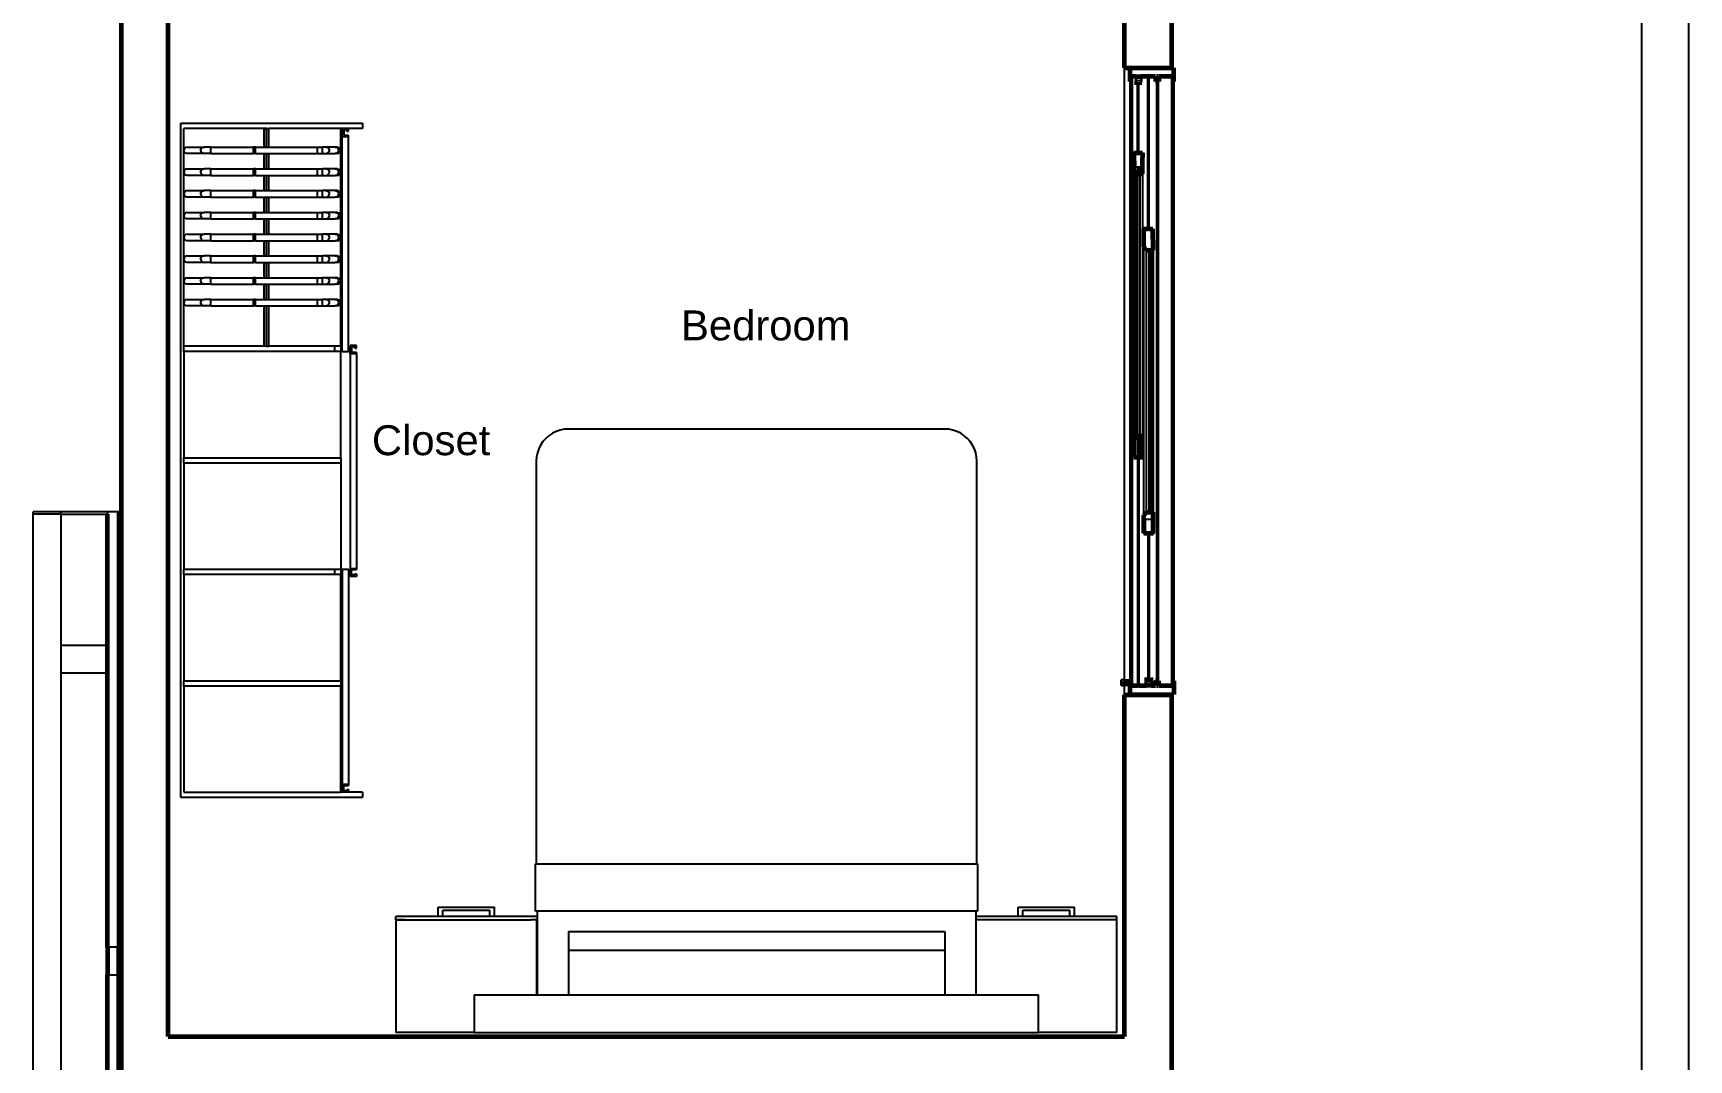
# Model space of a CAD drawing. Header units: metres. Extents: x 54.3 to 102.1, y 17 to 45.8.
# Drawn here: x 60.29 to 65.57, y 29.43 to 32.7 of the extents above; entities that cross this region are included whole.
import ezdxf

# ---------------------------------------------------------------- set-up
doc = ezdxf.new("R2010")
doc.units = ezdxf.units.M
doc.layers.add('A-WALL', color=6, linetype='Continuous', lineweight=60)
doc.styles.get("Standard").update_dxf_attribs({"font": 'arial.ttf'})

msp = doc.modelspace()

# ---------------------------------------------------------------- linework, layer by layer
for p, q in [((65.5712, 17.0048), (65.5712, 45.7568)), ((65.4212, 19.3548), (65.4212, 45.6068)), ((63.7712, 30.6425), (63.7712, 32.5945)), ((63.7886, 32.5509), (63.7886, 30.6425)), ((63.7912, 32.5509), (63.7912, 30.6391)), ((63.7962, 32.3018), (63.7962, 32.5659)), ((63.8062, 32.5659), (63.8062, 32.5531)), ((63.8062, 32.5531), (63.8081, 32.5531)), ((63.8062, 32.5402), (63.8062, 32.5531)), ((63.8081, 32.5659), (63.8081, 32.5531)), ((63.8124, 32.5531), (63.8081, 32.5531)), ((63.8081, 32.5467), (63.8081, 32.5531)), ((63.8081, 32.5467), (63.8124, 32.5467)), ((63.8081, 32.5402), (63.8081, 32.5467)), ((63.8124, 32.5527), (63.8124, 32.5531)), ((63.8169, 32.5531), (63.8124, 32.5531)), ((63.8124, 32.5503), (63.8124, 32.552)), ((63.8124, 32.5467), (63.8124, 32.5473)), ((63.8124, 32.3253), (63.8124, 32.5467)), ((63.8124, 32.5467), (63.8169, 32.5467)), ((63.8169, 32.5527), (63.8169, 32.5531)), ((63.8228, 32.5531), (63.8169, 32.5531)), ((63.8169, 32.5503), (63.8169, 32.552)), ((63.8169, 32.5467), (63.8169, 32.5473)), ((63.8169, 32.3253), (63.8169, 32.5467)), ((63.8169, 32.5467), (63.8228, 32.5467)), ((63.8228, 32.5659), (63.8228, 32.5531)), ((63.8228, 32.5531), (63.8248, 32.5531)), ((63.8228, 32.5467), (63.8228, 32.5531)), ((63.8228, 32.5402), (63.8228, 32.5467)), ((63.8247, 32.5402), (63.8248, 32.5531)), ((63.8248, 32.5659), (63.8248, 32.5531)), ((63.8455, 32.0804), (63.8455, 32.5659)), ((63.85, 32.0804), (63.85, 32.5659)), ((63.8731, 32.5509), (63.8731, 30.6391)), ((63.878, 32.5509), (63.878, 30.6391)), ((63.921, 32.5659), (63.921, 30.6239)), ((63.926, 32.5509), (63.926, 30.6391)), ((63.9286, 32.5509), (63.9286, 30.6391)), ((60.7612, 30.2666), (60.7612, 32.4171)), ((60.7612, 32.4171), (61.3412, 32.4171)), ((60.7712, 32.3311), (60.7712, 32.4001)), ((61.0273, 32.4001), (60.7712, 32.4001)), ((61.0273, 32.3411), (61.0273, 32.4001)), ((61.0345, 32.4001), (61.0273, 32.4001)), ((61.0345, 32.3411), (61.0345, 32.4001)), ((61.0345, 32.4001), (61.0418, 32.4001)), ((61.0418, 32.3411), (61.0418, 32.4001)), ((61.2712, 32.4001), (61.0418, 32.4001)), ((61.2762, 32.4001), (61.2712, 32.4001)), ((61.2712, 32.3307), (61.2712, 32.4001)), ((61.2962, 32.4001), (61.2762, 32.4001)), ((61.2762, 32.3746), (61.2762, 32.4001)), ((61.2762, 32.3746), (61.2962, 32.3746)), ((61.2762, 31.6889), (61.2762, 32.3746)), ((61.2812, 32.3959), (61.2812, 32.3789)), ((61.2912, 32.3959), (61.2812, 32.3959)), ((61.2812, 32.3789), (61.2962, 32.3789)), ((61.2912, 32.3916), (61.2912, 32.3959)), ((61.2912, 32.3916), (61.2962, 32.3916)), ((61.2962, 32.3916), (61.2962, 32.4001)), ((61.3412, 32.4001), (61.2962, 32.4001)), ((61.2962, 32.3746), (61.2962, 32.3789)), ((61.2962, 31.6889), (61.2962, 32.3746)), ((61.3412, 32.4171), (61.3412, 32.4001)), ((60.7712, 32.3311), (60.771, 32.3307)), ((60.7712, 32.3303), (60.771, 32.3307)), ((60.773, 32.3362), (60.7712, 32.3311)), ((60.7712, 32.3303), (60.7712, 32.3311)), ((60.7712, 32.2617), (60.7712, 32.3303)), ((60.773, 32.3252), (60.7712, 32.3303)), ((60.7764, 32.3399), (60.773, 32.3362)), ((60.7764, 32.3215), (60.773, 32.3252)), ((60.7806, 32.3411), (60.7764, 32.3399)), ((60.7806, 32.3203), (60.7764, 32.3215)), ((60.7806, 32.3411), (60.8359, 32.3411)), ((60.8359, 32.3203), (60.7806, 32.3203)), ((60.8243, 32.3307), (60.8267, 32.3362)), ((60.8243, 32.3307), (60.8267, 32.3252)), ((60.8267, 32.3362), (60.8308, 32.3399)), ((60.8267, 32.3252), (60.8308, 32.3215)), ((60.8308, 32.3399), (60.8359, 32.3411)), ((60.8308, 32.3215), (60.8359, 32.3203)), ((60.8575, 32.3411), (60.8359, 32.3411)), ((60.8575, 32.3203), (60.8359, 32.3203)), ((60.8575, 32.3203), (60.8575, 32.3411)), ((60.8575, 32.3411), (60.9932, 32.3411)), ((60.8575, 32.3203), (60.9932, 32.3203)), ((60.9997, 32.3411), (60.9932, 32.3411)), ((60.9932, 32.3203), (60.9932, 32.3411)), ((60.9997, 32.3203), (60.9932, 32.3203)), ((60.9997, 32.3411), (61.0273, 32.3411)), ((60.9997, 32.3203), (60.9997, 32.3411)), ((60.9997, 32.3203), (61.0273, 32.3203)), ((61.0273, 32.3411), (61.0345, 32.3411)), ((61.0273, 32.2717), (61.0273, 32.3203)), ((61.0273, 32.3203), (61.0345, 32.3203)), ((61.0345, 32.3411), (61.0418, 32.3411)), ((61.0345, 32.2717), (61.0345, 32.3203)), ((61.0345, 32.3203), (61.0418, 32.3203)), ((61.0418, 32.3411), (61.197, 32.3411)), ((61.0418, 32.2717), (61.0418, 32.3203)), ((61.0418, 32.3203), (61.197, 32.3203)), ((61.197, 32.3203), (61.197, 32.3411)), ((61.197, 32.3411), (61.2133, 32.3411)), ((61.197, 32.3203), (61.2133, 32.3203)), ((61.2241, 32.3411), (61.2133, 32.3411)), ((61.2133, 32.3203), (61.2133, 32.3411)), ((61.2133, 32.3203), (61.2241, 32.3203)), ((61.2241, 32.3411), (61.2291, 32.3399)), ((61.2538, 32.3411), (61.2241, 32.3411)), ((61.2241, 32.3203), (61.2291, 32.3215)), ((61.2241, 32.3203), (61.2538, 32.3203)), ((61.2291, 32.3399), (61.2332, 32.3362)), ((61.2291, 32.3215), (61.2332, 32.3252)), ((61.2332, 32.3362), (61.2355, 32.3307)), ((61.2332, 32.3252), (61.2355, 32.3307)), ((61.2538, 32.3411), (61.2588, 32.3399)), ((61.2613, 32.3411), (61.2538, 32.3411)), ((61.2538, 32.3203), (61.2588, 32.3215)), ((61.2613, 32.3203), (61.2538, 32.3203)), ((61.2588, 32.3399), (61.2629, 32.3362)), ((61.2588, 32.3215), (61.2629, 32.3252)), ((61.2613, 32.3411), (61.2656, 32.3399)), ((61.2613, 32.3203), (61.2656, 32.3215)), ((61.2629, 32.3362), (61.2652, 32.3307)), ((61.2629, 32.3252), (61.2652, 32.3307)), ((61.2656, 32.3399), (61.2692, 32.3362)), ((61.2656, 32.3215), (61.2692, 32.3252)), ((61.2692, 32.3362), (61.2712, 32.3307)), ((61.2692, 32.3252), (61.2712, 32.3307)), ((61.2712, 32.2613), (61.2712, 32.3307)), ((63.8012, 32.3232), (63.8012, 32.3253)), ((63.8012, 32.3253), (63.8124, 32.3253)), ((63.8062, 32.3089), (63.8062, 32.3232)), ((63.8114, 32.3232), (63.8114, 32.323)), ((63.8121, 32.323), (63.8114, 32.323)), ((63.8121, 32.3232), (63.8121, 32.323)), ((63.8121, 32.323), (63.8185, 32.323)), ((63.8124, 32.3253), (63.8169, 32.3253)), ((63.8169, 32.3253), (63.8283, 32.3253)), ((63.8185, 32.3232), (63.8185, 32.323)), ((63.8185, 32.323), (63.8192, 32.323)), ((63.8192, 32.3232), (63.8192, 32.323)), ((63.8248, 32.3089), (63.8248, 32.3232)), ((63.8283, 32.3232), (63.8283, 32.3253)), ((60.773, 32.2668), (60.7712, 32.2617)), ((60.7764, 32.2705), (60.773, 32.2668)), ((60.7806, 32.2717), (60.7764, 32.2705)), ((60.7806, 32.2717), (60.8359, 32.2717)), ((60.8243, 32.2613), (60.8267, 32.2668)), ((60.8267, 32.2668), (60.8308, 32.2705)), ((60.8308, 32.2705), (60.8359, 32.2717)), ((60.8575, 32.2717), (60.8359, 32.2717)), ((60.8575, 32.2509), (60.8575, 32.2717)), ((60.8575, 32.2717), (60.9932, 32.2717)), ((60.9997, 32.2717), (60.9932, 32.2717)), ((60.9932, 32.2509), (60.9932, 32.2717)), ((60.9997, 32.2717), (61.0273, 32.2717)), ((60.9997, 32.2509), (60.9997, 32.2717)), ((61.0273, 32.2717), (61.0345, 32.2717)), ((61.0345, 32.2717), (61.0418, 32.2717)), ((61.0418, 32.2717), (61.197, 32.2717)), ((61.197, 32.2509), (61.197, 32.2717)), ((61.197, 32.2717), (61.2133, 32.2717)), ((61.2241, 32.2717), (61.2133, 32.2717)), ((61.2133, 32.2509), (61.2133, 32.2717)), ((61.2241, 32.2717), (61.2291, 32.2705)), ((61.2538, 32.2717), (61.2241, 32.2717)), ((61.2291, 32.2705), (61.2332, 32.2668)), ((61.2332, 32.2668), (61.2355, 32.2613)), ((61.2538, 32.2717), (61.2588, 32.2705)), ((61.2613, 32.2717), (61.2538, 32.2717)), ((61.2588, 32.2705), (61.2629, 32.2668)), ((61.2613, 32.2717), (61.2656, 32.2705)), ((61.2629, 32.2668), (61.2652, 32.2613)), ((61.2656, 32.2705), (61.2692, 32.2668)), ((61.2692, 32.2668), (61.2712, 32.2613)), ((63.8012, 32.3018), (63.7962, 32.3018)), ((63.7962, 32.2729), (63.7962, 32.3018)), ((63.7962, 30.6239), (63.7962, 32.2729)), ((63.8012, 32.2729), (63.7962, 32.2729)), ((63.8062, 32.3089), (63.8012, 32.3089)), ((63.8012, 32.2969), (63.8062, 32.2969)), ((63.8012, 32.2778), (63.8062, 32.2778)), ((63.8062, 32.2969), (63.8062, 32.3089)), ((63.8062, 32.2969), (63.8062, 32.2778)), ((63.8062, 32.2778), (63.8114, 32.2778)), ((63.8114, 32.2778), (63.8114, 32.2559)), ((63.8114, 32.2778), (63.8181, 32.2778)), ((63.8181, 32.2778), (63.8181, 32.2559)), ((63.8181, 32.2778), (63.8248, 32.2778)), ((63.8283, 32.3089), (63.8248, 32.3089)), ((63.8248, 32.2778), (63.8248, 32.3089)), ((60.7712, 32.2617), (60.771, 32.2613)), ((60.7712, 32.2608), (60.771, 32.2613)), ((60.7712, 32.2608), (60.7712, 32.2617)), ((60.7712, 32.1923), (60.7712, 32.2608)), ((60.773, 32.2558), (60.7712, 32.2608)), ((60.7764, 32.252), (60.773, 32.2558)), ((60.7806, 32.2509), (60.7764, 32.252)), ((60.8359, 32.2509), (60.7806, 32.2509)), ((60.8243, 32.2613), (60.8267, 32.2558)), ((60.8267, 32.2558), (60.8308, 32.252)), ((60.8308, 32.252), (60.8359, 32.2509)), ((60.8575, 32.2509), (60.8359, 32.2509)), ((60.8575, 32.2509), (60.9932, 32.2509)), ((60.9997, 32.2509), (60.9932, 32.2509)), ((60.9997, 32.2509), (61.0273, 32.2509)), ((61.0273, 32.2023), (61.0273, 32.2509)), ((61.0273, 32.2509), (61.0345, 32.2509)), ((61.0345, 32.2023), (61.0345, 32.2509)), ((61.0345, 32.2509), (61.0418, 32.2509)), ((61.0418, 32.2023), (61.0418, 32.2509)), ((61.0418, 32.2509), (61.197, 32.2509)), ((61.197, 32.2509), (61.2133, 32.2509)), ((61.2133, 32.2509), (61.2241, 32.2509)), ((61.2241, 32.2509), (61.2291, 32.252)), ((61.2241, 32.2509), (61.2538, 32.2509)), ((61.2291, 32.252), (61.2332, 32.2558)), ((61.2332, 32.2558), (61.2355, 32.2613)), ((61.2538, 32.2509), (61.2588, 32.252)), ((61.2613, 32.2509), (61.2538, 32.2509)), ((61.2588, 32.252), (61.2629, 32.2558)), ((61.2613, 32.2509), (61.2656, 32.252)), ((61.2629, 32.2558), (61.2652, 32.2613)), ((61.2656, 32.252), (61.2692, 32.2558)), ((61.2692, 32.2558), (61.2712, 32.2613)), ((61.2712, 32.1919), (61.2712, 32.2613)), ((63.8012, 32.2659), (63.8012, 31.4102)), ((63.8203, 32.2559), (63.8203, 31.4202)), ((63.8283, 32.2559), (63.8283, 31.4202)), ((60.7712, 32.1923), (60.771, 32.1919)), ((60.7712, 32.1914), (60.771, 32.1919)), ((60.773, 32.1974), (60.7712, 32.1923)), ((60.7712, 32.1914), (60.7712, 32.1923)), ((60.7712, 32.1229), (60.7712, 32.1914)), ((60.773, 32.1864), (60.7712, 32.1914)), ((60.7764, 32.2011), (60.773, 32.1974)), ((60.7764, 32.1826), (60.773, 32.1864)), ((60.7806, 32.2023), (60.7764, 32.2011)), ((60.7806, 32.1815), (60.7764, 32.1826)), ((60.7806, 32.2023), (60.8359, 32.2023)), ((60.8359, 32.1815), (60.7806, 32.1815)), ((60.8243, 32.1919), (60.8267, 32.1974)), ((60.8243, 32.1919), (60.8267, 32.1864)), ((60.8267, 32.1974), (60.8308, 32.2011)), ((60.8267, 32.1864), (60.8308, 32.1826)), ((60.8308, 32.2011), (60.8359, 32.2023)), ((60.8308, 32.1826), (60.8359, 32.1815)), ((60.8575, 32.2023), (60.8359, 32.2023)), ((60.8575, 32.1815), (60.8359, 32.1815)), ((60.8575, 32.1815), (60.8575, 32.2023)), ((60.8575, 32.2023), (60.9932, 32.2023)), ((60.8575, 32.1815), (60.9932, 32.1815)), ((60.9997, 32.2023), (60.9932, 32.2023)), ((60.9932, 32.1815), (60.9932, 32.2023)), ((60.9997, 32.1815), (60.9932, 32.1815)), ((60.9997, 32.2023), (61.0273, 32.2023)), ((60.9997, 32.1815), (60.9997, 32.2023)), ((60.9997, 32.1815), (61.0273, 32.1815)), ((61.0273, 32.2023), (61.0345, 32.2023)), ((61.0273, 32.1329), (61.0273, 32.1815)), ((61.0273, 32.1815), (61.0345, 32.1815)), ((61.0345, 32.2023), (61.0418, 32.2023)), ((61.0345, 32.1329), (61.0345, 32.1815)), ((61.0345, 32.1815), (61.0418, 32.1815)), ((61.0418, 32.2023), (61.197, 32.2023)), ((61.0418, 32.1329), (61.0418, 32.1815)), ((61.0418, 32.1815), (61.197, 32.1815)), ((61.197, 32.1815), (61.197, 32.2023)), ((61.197, 32.2023), (61.2133, 32.2023)), ((61.197, 32.1815), (61.2133, 32.1815)), ((61.2241, 32.2023), (61.2133, 32.2023)), ((61.2133, 32.1815), (61.2133, 32.2023)), ((61.2133, 32.1815), (61.2241, 32.1815)), ((61.2241, 32.2023), (61.2291, 32.2011)), ((61.2538, 32.2023), (61.2241, 32.2023)), ((61.2241, 32.1815), (61.2291, 32.1826)), ((61.2241, 32.1815), (61.2538, 32.1815)), ((61.2291, 32.2011), (61.2332, 32.1974)), ((61.2291, 32.1826), (61.2332, 32.1864)), ((61.2332, 32.1974), (61.2355, 32.1919)), ((61.2332, 32.1864), (61.2355, 32.1919)), ((61.2538, 32.2023), (61.2588, 32.2011)), ((61.2613, 32.2023), (61.2538, 32.2023)), ((61.2538, 32.1815), (61.2588, 32.1826)), ((61.2613, 32.1815), (61.2538, 32.1815)), ((61.2588, 32.2011), (61.2629, 32.1974)), ((61.2588, 32.1826), (61.2629, 32.1864)), ((61.2613, 32.2023), (61.2656, 32.2011)), ((61.2613, 32.1815), (61.2656, 32.1826)), ((61.2629, 32.1974), (61.2652, 32.1919)), ((61.2629, 32.1864), (61.2652, 32.1919)), ((61.2656, 32.2011), (61.2692, 32.1974)), ((61.2656, 32.1826), (61.2692, 32.1864)), ((61.2692, 32.1974), (61.2712, 32.1919)), ((61.2692, 32.1864), (61.2712, 32.1919)), ((61.2712, 32.1225), (61.2712, 32.1919)), ((60.7712, 32.1229), (60.771, 32.1225)), ((60.7712, 32.122), (60.771, 32.1225)), ((60.773, 32.128), (60.7712, 32.1229)), ((60.7712, 32.122), (60.7712, 32.1229)), ((60.7712, 32.0535), (60.7712, 32.122)), ((60.773, 32.1169), (60.7712, 32.122)), ((60.7764, 32.1317), (60.773, 32.128)), ((60.7764, 32.1132), (60.773, 32.1169)), ((60.7806, 32.1329), (60.7764, 32.1317)), ((60.7806, 32.1121), (60.7764, 32.1132)), ((60.7806, 32.1329), (60.8359, 32.1329)), ((60.8359, 32.1121), (60.7806, 32.1121)), ((60.8243, 32.1225), (60.8267, 32.128)), ((60.8243, 32.1225), (60.8267, 32.1169)), ((60.8267, 32.128), (60.8308, 32.1317)), ((60.8267, 32.1169), (60.8308, 32.1132)), ((60.8308, 32.1317), (60.8359, 32.1329)), ((60.8308, 32.1132), (60.8359, 32.1121)), ((60.8575, 32.1329), (60.8359, 32.1329)), ((60.8575, 32.1121), (60.8359, 32.1121)), ((60.8575, 32.1121), (60.8575, 32.1329)), ((60.8575, 32.1329), (60.9932, 32.1329)), ((60.8575, 32.1121), (60.9932, 32.1121)), ((60.9997, 32.1329), (60.9932, 32.1329)), ((60.9932, 32.1121), (60.9932, 32.1329)), ((60.9997, 32.1121), (60.9932, 32.1121)), ((60.9997, 32.1329), (61.0273, 32.1329)), ((60.9997, 32.1121), (60.9997, 32.1329)), ((60.9997, 32.1121), (61.0273, 32.1121)), ((61.0273, 32.1329), (61.0345, 32.1329)), ((61.0273, 32.0635), (61.0273, 32.1121)), ((61.0273, 32.1121), (61.0345, 32.1121)), ((61.0345, 32.1329), (61.0418, 32.1329)), ((61.0345, 32.0635), (61.0345, 32.1121)), ((61.0345, 32.1121), (61.0418, 32.1121)), ((61.0418, 32.1329), (61.197, 32.1329)), ((61.0418, 32.0635), (61.0418, 32.1121)), ((61.0418, 32.1121), (61.197, 32.1121)), ((61.197, 32.1121), (61.197, 32.1329)), ((61.197, 32.1329), (61.2133, 32.1329)), ((61.197, 32.1121), (61.2133, 32.1121)), ((61.2241, 32.1329), (61.2133, 32.1329)), ((61.2133, 32.1121), (61.2133, 32.1329)), ((61.2133, 32.1121), (61.2241, 32.1121)), ((61.2241, 32.1329), (61.2291, 32.1317)), ((61.2538, 32.1329), (61.2241, 32.1329)), ((61.2241, 32.1121), (61.2291, 32.1132)), ((61.2241, 32.1121), (61.2538, 32.1121)), ((61.2291, 32.1317), (61.2332, 32.128)), ((61.2291, 32.1132), (61.2332, 32.1169)), ((61.2332, 32.128), (61.2355, 32.1225)), ((61.2332, 32.1169), (61.2355, 32.1225)), ((61.2538, 32.1329), (61.2588, 32.1317)), ((61.2613, 32.1329), (61.2538, 32.1329)), ((61.2538, 32.1121), (61.2588, 32.1132)), ((61.2613, 32.1121), (61.2538, 32.1121)), ((61.2588, 32.1317), (61.2629, 32.128)), ((61.2588, 32.1132), (61.2629, 32.1169)), ((61.2613, 32.1329), (61.2656, 32.1317)), ((61.2613, 32.1121), (61.2656, 32.1132)), ((61.2629, 32.128), (61.2652, 32.1225)), ((61.2629, 32.1169), (61.2652, 32.1225)), ((61.2656, 32.1317), (61.2692, 32.128)), ((61.2656, 32.1132), (61.2692, 32.1169)), ((61.2692, 32.128), (61.2712, 32.1225)), ((61.2692, 32.1169), (61.2712, 32.1225)), ((61.2712, 32.0531), (61.2712, 32.1225)), ((60.773, 32.0586), (60.7712, 32.0535)), ((60.7764, 32.0623), (60.773, 32.0586)), ((60.7806, 32.0635), (60.7764, 32.0623)), ((60.7806, 32.0635), (60.8359, 32.0635)), ((60.8243, 32.0531), (60.8267, 32.0586)), ((60.8267, 32.0586), (60.8308, 32.0623)), ((60.8308, 32.0623), (60.8359, 32.0635)), ((60.8575, 32.0635), (60.8359, 32.0635)), ((60.8575, 32.0426), (60.8575, 32.0635)), ((60.8575, 32.0635), (60.9932, 32.0635)), ((60.9997, 32.0635), (60.9932, 32.0635)), ((60.9932, 32.0426), (60.9932, 32.0635)), ((60.9997, 32.0635), (61.0273, 32.0635)), ((60.9997, 32.0426), (60.9997, 32.0635)), ((61.0273, 32.0635), (61.0345, 32.0635)), ((61.0345, 32.0635), (61.0418, 32.0635)), ((61.0418, 32.0635), (61.197, 32.0635)), ((61.197, 32.0426), (61.197, 32.0635)), ((61.197, 32.0635), (61.2133, 32.0635)), ((61.2241, 32.0635), (61.2133, 32.0635)), ((61.2133, 32.0426), (61.2133, 32.0635)), ((61.2241, 32.0635), (61.2291, 32.0623)), ((61.2538, 32.0635), (61.2241, 32.0635)), ((61.2291, 32.0623), (61.2332, 32.0586)), ((61.2332, 32.0586), (61.2355, 32.0531)), ((61.2538, 32.0635), (61.2588, 32.0623)), ((61.2613, 32.0635), (61.2538, 32.0635)), ((61.2588, 32.0623), (61.2629, 32.0586)), ((61.2613, 32.0635), (61.2656, 32.0623)), ((61.2629, 32.0586), (61.2652, 32.0531)), ((61.2656, 32.0623), (61.2692, 32.0586)), ((61.2692, 32.0586), (61.2712, 32.0531)), ((63.862, 32.0126), (63.862, 32.0804)), ((60.7712, 32.0535), (60.771, 32.0531)), ((60.7712, 32.0526), (60.771, 32.0531)), ((60.7712, 32.0526), (60.7712, 32.0535)), ((60.7712, 31.9841), (60.7712, 32.0526)), ((60.773, 32.0475), (60.7712, 32.0526)), ((60.7764, 32.0438), (60.773, 32.0475)), ((60.7806, 32.0426), (60.7764, 32.0438)), ((60.8359, 32.0426), (60.7806, 32.0426)), ((60.8243, 32.0531), (60.8267, 32.0475)), ((60.8267, 32.0475), (60.8308, 32.0438)), ((60.8308, 32.0438), (60.8359, 32.0426)), ((60.8575, 32.0426), (60.8359, 32.0426)), ((60.8575, 32.0426), (60.9932, 32.0426)), ((60.9997, 32.0426), (60.9932, 32.0426)), ((60.9997, 32.0426), (61.0273, 32.0426)), ((61.0273, 31.9941), (61.0273, 32.0426)), ((61.0273, 32.0426), (61.0345, 32.0426)), ((61.0345, 31.9941), (61.0345, 32.0426)), ((61.0345, 32.0426), (61.0418, 32.0426)), ((61.0418, 31.9941), (61.0418, 32.0426)), ((61.0418, 32.0426), (61.197, 32.0426)), ((61.197, 32.0426), (61.2133, 32.0426)), ((61.2133, 32.0426), (61.2241, 32.0426)), ((61.2241, 32.0426), (61.2291, 32.0438)), ((61.2241, 32.0426), (61.2538, 32.0426)), ((61.2291, 32.0438), (61.2332, 32.0475)), ((61.2332, 32.0475), (61.2355, 32.0531)), ((61.2538, 32.0426), (61.2588, 32.0438)), ((61.2613, 32.0426), (61.2538, 32.0426)), ((61.2588, 32.0438), (61.2629, 32.0475)), ((61.2613, 32.0426), (61.2656, 32.0438)), ((61.2629, 32.0475), (61.2652, 32.0531)), ((61.2656, 32.0438), (61.2692, 32.0475)), ((61.2692, 32.0475), (61.2712, 32.0531)), ((61.2712, 31.9836), (61.2712, 32.0531)), ((63.8333, 31.1667), (63.8333, 32.0229)), ((63.8403, 32.0126), (63.8403, 31.177)), ((63.8621, 32.0126), (63.8621, 31.177)), ((60.7712, 31.9841), (60.771, 31.9836)), ((60.7712, 31.9832), (60.771, 31.9836)), ((60.773, 31.9892), (60.7712, 31.9841)), ((60.7712, 31.9832), (60.7712, 31.9841)), ((60.7712, 31.9147), (60.7712, 31.9832)), ((60.773, 31.9781), (60.7712, 31.9832)), ((60.7764, 31.9929), (60.773, 31.9892)), ((60.7764, 31.9744), (60.773, 31.9781)), ((60.7806, 31.9941), (60.7764, 31.9929)), ((60.7806, 31.9732), (60.7764, 31.9744)), ((60.7806, 31.9941), (60.8359, 31.9941)), ((60.8359, 31.9732), (60.7806, 31.9732)), ((60.8243, 31.9836), (60.8267, 31.9892)), ((60.8243, 31.9836), (60.8267, 31.9781)), ((60.8267, 31.9892), (60.8308, 31.9929)), ((60.8267, 31.9781), (60.8308, 31.9744)), ((60.8308, 31.9929), (60.8359, 31.9941)), ((60.8308, 31.9744), (60.8359, 31.9732)), ((60.8575, 31.9941), (60.8359, 31.9941)), ((60.8575, 31.9732), (60.8359, 31.9732)), ((60.8575, 31.9732), (60.8575, 31.9941)), ((60.8575, 31.9941), (60.9932, 31.9941)), ((60.8575, 31.9732), (60.9932, 31.9732)), ((60.9997, 31.9941), (60.9932, 31.9941)), ((60.9932, 31.9732), (60.9932, 31.9941)), ((60.9997, 31.9732), (60.9932, 31.9732)), ((60.9997, 31.9941), (61.0273, 31.9941)), ((60.9997, 31.9732), (60.9997, 31.9941)), ((60.9997, 31.9732), (61.0273, 31.9732)), ((61.0273, 31.9941), (61.0345, 31.9941)), ((61.0273, 31.9246), (61.0273, 31.9732)), ((61.0273, 31.9732), (61.0345, 31.9732)), ((61.0345, 31.9941), (61.0418, 31.9941)), ((61.0345, 31.9246), (61.0345, 31.9732)), ((61.0345, 31.9732), (61.0418, 31.9732)), ((61.0418, 31.9941), (61.197, 31.9941)), ((61.0418, 31.9246), (61.0418, 31.9732)), ((61.0418, 31.9732), (61.197, 31.9732)), ((61.197, 31.9732), (61.197, 31.9941)), ((61.197, 31.9941), (61.2133, 31.9941)), ((61.197, 31.9732), (61.2133, 31.9732)), ((61.2241, 31.9941), (61.2133, 31.9941)), ((61.2133, 31.9732), (61.2133, 31.9941)), ((61.2133, 31.9732), (61.2241, 31.9732)), ((61.2241, 31.9941), (61.2291, 31.9929)), ((61.2538, 31.9941), (61.2241, 31.9941)), ((61.2241, 31.9732), (61.2291, 31.9744)), ((61.2241, 31.9732), (61.2538, 31.9732)), ((61.2291, 31.9929), (61.2332, 31.9892)), ((61.2291, 31.9744), (61.2332, 31.9781)), ((61.2332, 31.9892), (61.2355, 31.9836)), ((61.2332, 31.9781), (61.2355, 31.9836)), ((61.2538, 31.9941), (61.2588, 31.9929)), ((61.2613, 31.9941), (61.2538, 31.9941)), ((61.2538, 31.9732), (61.2588, 31.9744)), ((61.2613, 31.9732), (61.2538, 31.9732)), ((61.2588, 31.9929), (61.2629, 31.9892)), ((61.2588, 31.9744), (61.2629, 31.9781)), ((61.2613, 31.9941), (61.2656, 31.9929)), ((61.2613, 31.9732), (61.2656, 31.9744)), ((61.2629, 31.9892), (61.2652, 31.9836)), ((61.2629, 31.9781), (61.2652, 31.9836)), ((61.2656, 31.9929), (61.2692, 31.9892)), ((61.2656, 31.9744), (61.2692, 31.9781)), ((61.2692, 31.9892), (61.2712, 31.9836)), ((61.2692, 31.9781), (61.2712, 31.9836)), ((61.2712, 31.9142), (61.2712, 31.9836)), ((60.7712, 31.9147), (60.771, 31.9142)), ((60.7712, 31.9138), (60.771, 31.9142)), ((60.773, 31.9197), (60.7712, 31.9147)), ((60.7712, 31.9138), (60.7712, 31.9147)), ((60.7712, 31.8453), (60.7712, 31.9138)), ((60.773, 31.9087), (60.7712, 31.9138)), ((60.7764, 31.9235), (60.773, 31.9197)), ((60.7764, 31.905), (60.773, 31.9087)), ((60.7806, 31.9246), (60.7764, 31.9235)), ((60.7806, 31.9038), (60.7764, 31.905)), ((60.7806, 31.9246), (60.8359, 31.9246)), ((60.8359, 31.9038), (60.7806, 31.9038)), ((60.8243, 31.9142), (60.8267, 31.9197)), ((60.8243, 31.9142), (60.8267, 31.9087)), ((60.8267, 31.9197), (60.8308, 31.9235)), ((60.8267, 31.9087), (60.8308, 31.905)), ((60.8308, 31.9235), (60.8359, 31.9246)), ((60.8308, 31.905), (60.8359, 31.9038)), ((60.8575, 31.9246), (60.8359, 31.9246)), ((60.8575, 31.9038), (60.8359, 31.9038)), ((60.8575, 31.9038), (60.8575, 31.9246)), ((60.8575, 31.9246), (60.9932, 31.9246)), ((60.8575, 31.9038), (60.9932, 31.9038)), ((60.9997, 31.9246), (60.9932, 31.9246)), ((60.9932, 31.9038), (60.9932, 31.9246)), ((60.9997, 31.9038), (60.9932, 31.9038)), ((60.9997, 31.9246), (61.0273, 31.9246)), ((60.9997, 31.9038), (60.9997, 31.9246)), ((60.9997, 31.9038), (61.0273, 31.9038)), ((61.0273, 31.9246), (61.0345, 31.9246)), ((61.0273, 31.8552), (61.0273, 31.9038)), ((61.0273, 31.9038), (61.0345, 31.9038)), ((61.0345, 31.9246), (61.0418, 31.9246)), ((61.0345, 31.8552), (61.0345, 31.9038)), ((61.0345, 31.9038), (61.0418, 31.9038)), ((61.0418, 31.9246), (61.197, 31.9246)), ((61.0418, 31.8552), (61.0418, 31.9038)), ((61.0418, 31.9038), (61.197, 31.9038)), ((61.197, 31.9038), (61.197, 31.9246)), ((61.197, 31.9246), (61.2133, 31.9246)), ((61.197, 31.9038), (61.2133, 31.9038)), ((61.2241, 31.9246), (61.2133, 31.9246)), ((61.2133, 31.9038), (61.2133, 31.9246)), ((61.2133, 31.9038), (61.2241, 31.9038)), ((61.2241, 31.9246), (61.2291, 31.9235)), ((61.2538, 31.9246), (61.2241, 31.9246)), ((61.2241, 31.9038), (61.2291, 31.905)), ((61.2241, 31.9038), (61.2538, 31.9038)), ((61.2291, 31.9235), (61.2332, 31.9197)), ((61.2291, 31.905), (61.2332, 31.9087)), ((61.2332, 31.9197), (61.2355, 31.9142)), ((61.2332, 31.9087), (61.2355, 31.9142)), ((61.2538, 31.9246), (61.2588, 31.9235)), ((61.2613, 31.9246), (61.2538, 31.9246)), ((61.2538, 31.9038), (61.2588, 31.905)), ((61.2613, 31.9038), (61.2538, 31.9038)), ((61.2588, 31.9235), (61.2629, 31.9197)), ((61.2588, 31.905), (61.2629, 31.9087)), ((61.2613, 31.9246), (61.2656, 31.9235)), ((61.2613, 31.9038), (61.2656, 31.905)), ((61.2629, 31.9197), (61.2652, 31.9142)), ((61.2629, 31.9087), (61.2652, 31.9142)), ((61.2656, 31.9235), (61.2692, 31.9197)), ((61.2656, 31.905), (61.2692, 31.9087)), ((61.2692, 31.9197), (61.2712, 31.9142)), ((61.2692, 31.9087), (61.2712, 31.9142)), ((61.2712, 31.8448), (61.2712, 31.9142)), ((60.7712, 31.8453), (60.771, 31.8448)), ((60.7712, 31.8444), (60.771, 31.8448)), ((60.773, 31.8503), (60.7712, 31.8453)), ((60.7712, 31.8444), (60.7712, 31.8453)), ((60.773, 31.8393), (60.7712, 31.8444)), ((60.7712, 31.706), (60.7712, 31.8444)), ((60.7764, 31.8541), (60.773, 31.8503)), ((60.7806, 31.8552), (60.7764, 31.8541)), ((60.7806, 31.8552), (60.8359, 31.8552)), ((60.8243, 31.8448), (60.8267, 31.8503)), ((60.8243, 31.8448), (60.8267, 31.8393)), ((60.8267, 31.8503), (60.8308, 31.8541)), ((60.8308, 31.8541), (60.8359, 31.8552)), ((60.8575, 31.8552), (60.8359, 31.8552)), ((60.8575, 31.8344), (60.8575, 31.8552)), ((60.8575, 31.8552), (60.9932, 31.8552)), ((60.9997, 31.8552), (60.9932, 31.8552)), ((60.9932, 31.8344), (60.9932, 31.8552)), ((60.9997, 31.8552), (61.0273, 31.8552)), ((60.9997, 31.8344), (60.9997, 31.8552)), ((61.0273, 31.8552), (61.0345, 31.8552)), ((61.0345, 31.8552), (61.0418, 31.8552)), ((61.0418, 31.8552), (61.197, 31.8552)), ((61.197, 31.8344), (61.197, 31.8552)), ((61.197, 31.8552), (61.2133, 31.8552)), ((61.2241, 31.8552), (61.2133, 31.8552)), ((61.2133, 31.8344), (61.2133, 31.8552)), ((61.2241, 31.8552), (61.2291, 31.8541)), ((61.2538, 31.8552), (61.2241, 31.8552)), ((61.2291, 31.8541), (61.2332, 31.8503)), ((61.2332, 31.8503), (61.2355, 31.8448)), ((61.2332, 31.8393), (61.2355, 31.8448)), ((61.2538, 31.8552), (61.2588, 31.8541)), ((61.2613, 31.8552), (61.2538, 31.8552)), ((61.2588, 31.8541), (61.2629, 31.8503)), ((61.2613, 31.8552), (61.2656, 31.8541)), ((61.2629, 31.8503), (61.2652, 31.8448)), ((61.2629, 31.8393), (61.2652, 31.8448)), ((61.2656, 31.8541), (61.2692, 31.8503)), ((61.2692, 31.8503), (61.2712, 31.8448)), ((61.2692, 31.8393), (61.2712, 31.8448)), ((61.2712, 31.706), (61.2712, 31.8448)), ((60.7764, 31.8356), (60.773, 31.8393)), ((60.7806, 31.8344), (60.7764, 31.8356)), ((60.8359, 31.8344), (60.7806, 31.8344)), ((60.8267, 31.8393), (60.8308, 31.8356)), ((60.8308, 31.8356), (60.8359, 31.8344)), ((60.8575, 31.8344), (60.8359, 31.8344)), ((60.8575, 31.8344), (60.9932, 31.8344)), ((60.9997, 31.8344), (60.9932, 31.8344)), ((60.9997, 31.8344), (61.0273, 31.8344)), ((61.0273, 31.706), (61.0273, 31.8344)), ((61.0273, 31.8344), (61.0345, 31.8344)), ((61.0345, 31.706), (61.0345, 31.8344)), ((61.0345, 31.8344), (61.0418, 31.8344)), ((61.0418, 31.706), (61.0418, 31.8344)), ((61.0418, 31.8344), (61.197, 31.8344)), ((61.197, 31.8344), (61.2133, 31.8344)), ((61.2133, 31.8344), (61.2241, 31.8344)), ((61.2241, 31.8344), (61.2291, 31.8356)), ((61.2241, 31.8344), (61.2538, 31.8344)), ((61.2291, 31.8356), (61.2332, 31.8393)), ((61.2538, 31.8344), (61.2588, 31.8356)), ((61.2613, 31.8344), (61.2538, 31.8344)), ((61.2588, 31.8356), (61.2629, 31.8393)), ((61.2613, 31.8344), (61.2656, 31.8356)), ((61.2656, 31.8356), (61.2692, 31.8393)), ((60.7712, 31.689), (60.7712, 31.706)), ((61.0273, 31.706), (60.7712, 31.706)), ((60.7712, 31.689), (60.7712, 31.3504)), ((61.2512, 31.689), (60.7712, 31.689)), ((61.0345, 31.706), (61.0273, 31.706)), ((61.0345, 31.706), (61.0418, 31.706)), ((61.2512, 31.706), (61.0418, 31.706)), ((61.2512, 31.706), (61.2512, 31.689)), ((61.2712, 31.706), (61.2512, 31.706)), ((61.2712, 31.689), (61.2512, 31.689)), ((61.2712, 31.706), (61.2712, 31.689)), ((61.2712, 31.3504), (61.2712, 31.689)), ((61.2762, 31.6889), (61.2962, 31.6889)), ((61.3012, 31.6833), (61.3012, 31.7088)), ((61.3212, 31.7088), (61.3012, 31.7088)), ((61.3062, 31.7046), (61.3062, 31.6876)), ((61.3162, 31.7046), (61.3062, 31.7046)), ((61.3062, 31.6876), (61.3212, 31.6876)), ((61.3162, 31.7003), (61.3162, 31.7046)), ((61.3162, 31.7003), (61.3212, 31.7003)), ((61.3212, 31.7003), (61.3212, 31.7088)), ((61.3212, 31.6833), (61.3212, 31.6876)), ((61.3012, 31.6833), (61.3212, 31.6833)), ((61.3012, 31.6833), (61.3012, 30.9976)), ((61.3212, 31.6833), (61.3212, 30.9976)), ((61.9463, 31.4283), (61.9352, 31.4208)), ((61.9584, 31.4342), (61.9463, 31.4283)), ((61.9711, 31.4385), (61.9584, 31.4342)), ((61.9842, 31.4411), (61.9711, 31.4385)), ((61.9976, 31.442), (61.9842, 31.4411)), ((63.1976, 31.442), (61.9976, 31.442)), ((63.211, 31.4411), (63.1976, 31.442)), ((63.2241, 31.4385), (63.211, 31.4411)), ((63.2368, 31.4342), (63.2241, 31.4385)), ((63.2488, 31.4283), (63.2368, 31.4342)), ((63.26, 31.4208), (63.2488, 31.4283)), ((61.9029, 31.3787), (61.8986, 31.366)), ((61.9088, 31.3908), (61.9029, 31.3787)), ((61.9163, 31.4019), (61.9088, 31.3908)), ((61.9251, 31.412), (61.9163, 31.4019)), ((61.9352, 31.4208), (61.9251, 31.412)), ((63.2701, 31.412), (63.26, 31.4208)), ((63.2789, 31.4019), (63.2701, 31.412)), ((63.2864, 31.3908), (63.2789, 31.4019)), ((63.2923, 31.3787), (63.2864, 31.3908)), ((63.2966, 31.366), (63.2923, 31.3787)), ((63.8114, 31.4202), (63.8114, 31.3522)), ((63.8181, 31.4202), (63.8181, 31.3522)), ((60.7712, 31.3504), (61.2712, 31.3504)), ((60.7712, 31.3334), (60.7712, 31.3504)), ((61.2712, 31.3334), (60.7712, 31.3334)), ((60.7712, 31.3334), (60.7712, 30.9948)), ((61.2712, 31.3504), (61.2712, 31.3334)), ((61.2712, 31.3334), (61.2712, 30.9948)), ((61.896, 31.3529), (61.8951, 31.3395)), ((61.8951, 31.3395), (61.8951, 30.167)), ((61.8986, 31.366), (61.896, 31.3529)), ((63.2992, 31.3529), (63.2966, 31.366)), ((63.3001, 31.3395), (63.2992, 31.3529)), ((63.3001, 30.0546), (63.3001, 31.3395)), ((63.8129, 31.3522), (63.8129, 30.6239)), ((63.8173, 31.3522), (63.8173, 30.6239)), ((60.2902, 31.1703), (60.2902, 31.1777)), ((60.379, 31.1777), (60.2902, 31.1777)), ((60.379, 31.1703), (60.2902, 31.1703)), ((60.2902, 28.3657), (60.2902, 31.1703)), ((60.379, 31.1703), (60.379, 31.1777)), ((60.564, 31.1777), (60.379, 31.1777)), ((60.379, 31.1703), (60.379, 30.7528)), ((60.379, 31.1703), (60.527, 31.1703)), ((60.527, 31.1703), (60.527, 31.1777)), ((60.527, 31.1703), (60.527, 31.1777)), ((60.527, 31.1777), (60.527, 31.1703)), ((60.527, 31.1703), (60.527, 31.1777)), ((63.8333, 31.1597), (63.8283, 31.1597)), ((63.8283, 31.1309), (63.8283, 31.1597)), ((63.8333, 31.1309), (63.8283, 31.1309)), ((63.8333, 31.1548), (63.8383, 31.1548)), ((63.8333, 31.1357), (63.8383, 31.1357)), ((63.8333, 31.1094), (63.8333, 31.1066)), ((63.8333, 31.1066), (63.8455, 31.1066)), ((63.8383, 31.1548), (63.8596, 31.1548)), ((63.8383, 31.1357), (63.8383, 31.1548)), ((63.8383, 31.1094), (63.8383, 31.1357)), ((63.8454, 31.1094), (63.8454, 31.1096)), ((63.8454, 31.1096), (63.8465, 31.1096)), ((63.8455, 31.1066), (63.8456, 30.6428)), ((63.8455, 31.1066), (63.8491, 31.1066)), ((63.8465, 31.1094), (63.8465, 31.1096)), ((63.8517, 31.1096), (63.8465, 31.1096)), ((63.8491, 31.1066), (63.85, 31.1066)), ((63.85, 31.1066), (63.8501, 31.1066)), ((63.85, 31.1066), (63.8501, 30.6428)), ((63.8633, 31.1066), (63.8501, 31.1066)), ((63.8517, 31.1094), (63.8517, 31.1096)), ((63.8528, 31.1096), (63.8517, 31.1096)), ((63.8528, 31.1094), (63.8528, 31.1096)), ((63.8596, 31.1548), (63.8596, 31.1094)), ((63.8621, 31.1094), (63.8633, 31.1094)), ((63.8633, 31.1094), (63.8633, 31.1137)), ((63.8633, 31.1094), (63.8633, 31.1066)), ((60.7712, 30.9778), (60.7712, 30.9948)), ((60.7712, 30.9948), (61.2512, 30.9948)), ((60.7712, 30.9778), (60.7712, 30.6392)), ((61.2512, 30.9778), (60.7712, 30.9778)), ((61.2512, 30.9948), (61.2512, 30.9778)), ((61.2512, 30.9948), (61.2712, 30.9948)), ((61.2712, 30.9778), (61.2512, 30.9778)), ((61.2712, 30.9948), (61.2712, 30.9778)), ((61.2712, 30.6392), (61.2712, 30.9778)), ((61.2762, 30.9948), (61.2962, 30.9948)), ((61.2762, 30.9948), (61.2762, 30.3091)), ((61.2962, 30.9948), (61.2962, 30.3091)), ((61.3012, 30.9976), (61.3212, 30.9976)), ((61.3012, 30.9976), (61.3012, 30.9721)), ((61.3212, 30.9721), (61.3012, 30.9721)), ((61.3062, 30.9764), (61.3062, 30.9934)), ((61.3062, 30.9934), (61.3212, 30.9934)), ((61.3162, 30.9764), (61.3062, 30.9764)), ((61.3162, 30.9806), (61.3212, 30.9806)), ((61.3162, 30.9806), (61.3162, 30.9764)), ((61.3212, 30.9976), (61.3212, 30.9934)), ((61.3212, 30.9806), (61.3212, 30.9721)), ((60.379, 30.7528), (60.379, 30.664)), ((60.379, 30.7528), (60.527, 30.7528)), ((60.379, 30.664), (60.527, 30.664)), ((60.379, 30.664), (60.379, 28.9215)), ((60.7712, 30.6222), (60.7712, 30.6392)), ((60.7712, 30.6392), (61.2712, 30.6392)), ((61.2712, 30.6392), (61.2712, 30.6222)), ((63.7609, 30.6239), (63.7609, 30.6425)), ((63.7712, 30.6425), (63.7609, 30.6425)), ((63.7656, 30.6371), (63.7656, 30.6259)), ((63.7757, 30.6371), (63.7656, 30.6371)), ((63.7712, 30.6425), (63.7886, 30.6425)), ((63.7712, 30.634), (63.7712, 30.629)), ((63.7757, 30.6259), (63.7757, 30.6371)), ((63.7872, 30.6371), (63.7771, 30.6371)), ((63.7771, 30.6259), (63.7771, 30.6371)), ((63.7872, 30.6259), (63.7872, 30.6371)), ((63.7886, 30.6391), (63.7886, 30.6425)), ((63.8383, 30.6368), (63.8383, 30.6496)), ((63.8383, 30.6239), (63.8383, 30.6368)), ((63.8383, 30.6368), (63.8404, 30.6368)), ((63.8404, 30.6428), (63.8404, 30.6496)), ((63.8456, 30.6428), (63.8404, 30.6428)), ((63.8404, 30.6428), (63.8404, 30.6368)), ((63.8404, 30.6368), (63.8404, 30.6239)), ((63.8404, 30.6368), (63.8576, 30.6368)), ((63.8456, 30.6428), (63.8456, 30.6427)), ((63.8501, 30.6428), (63.8456, 30.6428)), ((63.8456, 30.6423), (63.8456, 30.6417)), ((63.8456, 30.641), (63.8456, 30.6401)), ((63.8501, 30.6428), (63.8501, 30.6427)), ((63.8576, 30.6428), (63.8501, 30.6428)), ((63.8501, 30.6423), (63.8501, 30.6417)), ((63.8501, 30.641), (63.8501, 30.6401)), ((63.8576, 30.6496), (63.8576, 30.6428)), ((63.8576, 30.6368), (63.8576, 30.6428)), ((63.8596, 30.6368), (63.8576, 30.6368)), ((63.8576, 30.6239), (63.8576, 30.6368)), ((63.8596, 30.6496), (63.8596, 30.6368)), ((63.8596, 30.6239), (63.8596, 30.6368)), ((63.8671, 30.6391), (63.8705, 30.6391)), ((60.7712, 30.6222), (60.7712, 30.2836)), ((61.2712, 30.6222), (60.7712, 30.6222)), ((61.2712, 30.2836), (61.2712, 30.6222)), ((63.7609, 30.6239), (63.7712, 30.6239)), ((63.7656, 30.6259), (63.7757, 30.6259)), ((63.7706, 30.6259), (63.7706, 30.6261)), ((63.7712, 30.5945), (63.7712, 30.6239)), ((63.7886, 30.6239), (63.7712, 30.6239)), ((63.7771, 30.6259), (63.7872, 30.6259)), ((63.8114, 30.6239), (63.8129, 30.6239)), ((63.8181, 30.6239), (63.8173, 30.6239)), ((63.9212, 30.5945), (63.9212, 30.5949)), ((61.3412, 30.2666), (60.7612, 30.2666)), ((60.7712, 30.2836), (61.2712, 30.2836)), ((61.2762, 30.2836), (61.2712, 30.2836)), ((61.2762, 30.3091), (61.2962, 30.3091)), ((61.2762, 30.3091), (61.2762, 30.2836)), ((61.2962, 30.2836), (61.2762, 30.2836)), ((61.2812, 30.3049), (61.2962, 30.3049)), ((61.2812, 30.2879), (61.2812, 30.3049)), ((61.2912, 30.2879), (61.2812, 30.2879)), ((61.2912, 30.2921), (61.2912, 30.2879)), ((61.2912, 30.2921), (61.2962, 30.2921)), ((61.2962, 30.3091), (61.2962, 30.3049)), ((61.2962, 30.2921), (61.2962, 30.2836)), ((61.3412, 30.2836), (61.2962, 30.2836)), ((61.3412, 30.2836), (61.3412, 30.2666)), ((61.8951, 30.167), (61.8951, 30.157)), ((61.8951, 30.157), (61.8951, 30.0546)), ((61.8926, 29.9046), (61.8926, 30.0546)), ((61.8926, 30.0546), (61.8951, 30.0546)), ((61.8951, 30.0546), (63.3001, 30.0546)), ((63.3001, 30.0546), (63.3026, 30.0546)), ((63.3026, 30.0546), (63.3026, 29.9046)), ((61.5817, 29.917), (61.7617, 29.917)), ((61.5817, 29.887), (61.5817, 29.917)), ((61.5967, 29.887), (61.5967, 29.907)), ((61.5967, 29.907), (61.7467, 29.907)), ((61.7467, 29.887), (61.7467, 29.907)), ((61.7617, 29.887), (61.7617, 29.917)), ((61.8976, 29.9046), (61.8926, 29.9046)), ((61.8976, 29.9046), (61.8976, 29.6395)), ((63.2976, 29.9046), (61.8976, 29.9046)), ((63.2976, 29.887), (63.2976, 29.9046)), ((63.3026, 29.9046), (63.2976, 29.9046)), ((63.4317, 29.917), (63.6117, 29.917)), ((63.4317, 29.887), (63.4317, 29.917)), ((63.4467, 29.887), (63.4467, 29.907)), ((63.4467, 29.907), (63.5967, 29.907)), ((63.5967, 29.887), (63.5967, 29.907)), ((63.6117, 29.887), (63.6117, 29.917)), ((61.4467, 29.877), (61.4467, 29.887)), ((61.5817, 29.887), (61.4467, 29.887)), ((61.4467, 29.877), (61.4467, 29.517)), ((61.4467, 29.877), (61.4667, 29.877)), ((61.4667, 29.877), (61.4467, 29.877)), ((61.4667, 29.877), (61.8767, 29.877)), ((61.4767, 29.877), (61.4667, 29.877)), ((61.5967, 29.887), (61.5817, 29.887)), ((61.7467, 29.887), (61.5967, 29.887)), ((61.7617, 29.887), (61.7467, 29.887)), ((61.8951, 29.887), (61.7617, 29.887)), ((61.8967, 29.877), (61.8767, 29.877)), ((61.8967, 29.637), (61.8967, 29.877)), ((61.9976, 29.8395), (63.1976, 29.8395)), ((61.9976, 29.8395), (61.9976, 29.7786)), ((63.1976, 29.8395), (63.1976, 29.7786)), ((63.4317, 29.887), (63.2976, 29.887)), ((63.2976, 29.877), (63.2976, 29.887)), ((63.7467, 29.877), (63.2976, 29.877)), ((63.2976, 29.6395), (63.2976, 29.877)), ((63.4467, 29.887), (63.4317, 29.887)), ((63.5967, 29.887), (63.4467, 29.887)), ((63.6117, 29.887), (63.5967, 29.887)), ((63.7467, 29.887), (63.6117, 29.887)), ((63.7467, 29.877), (63.7467, 29.887)), ((63.7467, 29.517), (63.7467, 29.877)), ((60.564, 29.7893), (60.527, 29.7893)), ((63.1976, 29.7786), (61.9976, 29.7786)), ((61.9976, 29.7786), (61.9976, 29.637)), ((63.1976, 29.7786), (63.1976, 29.637)), ((60.564, 29.7005), (60.527, 29.7005)), ((61.6967, 29.637), (61.8967, 29.637)), ((61.6967, 29.637), (61.6967, 29.517)), ((61.8967, 29.637), (61.8978, 29.637)), ((61.8976, 29.6395), (61.8978, 29.637)), ((61.8978, 29.637), (61.9976, 29.637)), ((61.9976, 29.637), (63.1976, 29.637)), ((63.1976, 29.637), (63.2974, 29.637)), ((63.2976, 29.6395), (63.2974, 29.637)), ((63.2974, 29.637), (63.4967, 29.637)), ((63.4967, 29.517), (63.4967, 29.637)), ((61.6967, 29.517), (61.4467, 29.517)), ((61.6967, 29.517), (63.4967, 29.517)), ((63.7467, 29.517), (63.4967, 29.517))]:
    msp.add_line(p, q)
at = {"layer": 'A-WALL'}
for p, q in [((63.9212, 35.1548), (63.9212, 32.5945)), ((60.5712, 33.7548), (60.5712, 28.3048)), ((60.7212, 29.5048), (60.7212, 33.5048)), ((63.7712, 32.5945), (63.7712, 33.5048)), ((63.7712, 32.5945), (63.7886, 32.5945)), ((63.7886, 32.5945), (63.9212, 32.5945)), ((63.7886, 32.5945), (63.7886, 32.5509)), ((63.9212, 32.5945), (63.9286, 32.5945)), ((63.9286, 32.5509), (63.9286, 32.5945)), ((63.7886, 32.5509), (63.7912, 32.5509)), ((63.7925, 32.5509), (63.7912, 32.5509)), ((63.7925, 32.5509), (63.7925, 32.5659)), ((63.7962, 32.5659), (63.7925, 32.5659)), ((63.8062, 32.5659), (63.7962, 32.5659)), ((63.8081, 32.5659), (63.8062, 32.5659)), ((63.8081, 32.5659), (63.8228, 32.5659)), ((63.8248, 32.5659), (63.8228, 32.5659)), ((63.8455, 32.5659), (63.8248, 32.5659)), ((63.85, 32.5659), (63.8455, 32.5659)), ((63.8704, 32.5659), (63.85, 32.5659)), ((63.8704, 32.5659), (63.8704, 32.5509)), ((63.8731, 32.5509), (63.8704, 32.5509)), ((63.8731, 32.5659), (63.8731, 32.5509)), ((63.878, 32.5659), (63.8731, 32.5659)), ((63.878, 32.5659), (63.878, 32.5509)), ((63.8807, 32.5509), (63.878, 32.5509)), ((63.921, 32.5659), (63.8807, 32.5659)), ((63.8807, 32.5659), (63.8807, 32.5509)), ((63.926, 32.5659), (63.921, 32.5659)), ((63.926, 32.5509), (63.926, 32.5659)), ((63.9286, 32.5509), (63.926, 32.5509)), ((63.8012, 32.3232), (63.8062, 32.3232)), ((63.8012, 32.3232), (63.8012, 32.3089)), ((63.8062, 32.3232), (63.8114, 32.3232)), ((63.8114, 32.3232), (63.8121, 32.3232)), ((63.8121, 32.3232), (63.8185, 32.3232)), ((63.8185, 32.3232), (63.8192, 32.3232)), ((63.8192, 32.3232), (63.8248, 32.3232)), ((63.8248, 32.3232), (63.8283, 32.3232)), ((63.8283, 32.3232), (63.8283, 32.3089)), ((63.8012, 32.3018), (63.8012, 32.3089)), ((63.8012, 32.3018), (63.8012, 32.2969)), ((63.8012, 32.2969), (63.8012, 32.2778)), ((63.8012, 32.2729), (63.8012, 32.2778)), ((63.8012, 32.2659), (63.8012, 32.2729)), ((63.8283, 32.2559), (63.8283, 32.3089)), ((63.8082, 32.2559), (63.8012, 32.2659)), ((63.8082, 32.2559), (63.8082, 31.4202)), ((63.8082, 32.2559), (63.8114, 32.2559)), ((63.8114, 32.2559), (63.8181, 32.2559)), ((63.8181, 32.2559), (63.8203, 32.2559)), ((63.8203, 32.2559), (63.8283, 32.2559)), ((63.8333, 32.0804), (63.8455, 32.0804)), ((63.8333, 32.0229), (63.8333, 32.0804)), ((63.85, 32.0804), (63.8455, 32.0804)), ((63.85, 32.0804), (63.862, 32.0804)), ((63.8621, 32.0126), (63.862, 32.0804)), ((63.8403, 32.0126), (63.8333, 32.0229)), ((63.8403, 32.0126), (63.8526, 32.0126)), ((63.8526, 32.0126), (63.8526, 31.177)), ((63.8526, 32.0126), (63.862, 32.0126)), ((63.862, 32.0126), (63.8621, 32.0126)), ((63.8082, 31.4202), (63.8012, 31.4102)), ((63.8012, 31.3522), (63.8012, 31.4102)), ((63.8082, 31.4202), (63.8114, 31.4202)), ((63.8114, 31.4202), (63.8181, 31.4202)), ((63.8181, 31.4202), (63.8203, 31.4202)), ((63.8203, 31.4202), (63.8283, 31.4202)), ((63.8283, 31.3522), (63.8283, 31.4202)), ((63.8012, 31.3522), (63.8114, 31.3522)), ((63.8114, 31.3522), (63.8129, 31.3522)), ((63.8129, 31.3522), (63.8173, 31.3522)), ((63.8181, 31.3522), (63.8173, 31.3522)), ((63.8181, 31.3522), (63.8283, 31.3522)), ((60.527, 30.7528), (60.527, 31.1703)), ((60.564, 31.1777), (60.564, 29.7893)), ((63.8403, 31.177), (63.8333, 31.1667)), ((63.8333, 31.1597), (63.8333, 31.1667)), ((63.8333, 31.1548), (63.8333, 31.1597)), ((63.8403, 31.177), (63.8526, 31.177)), ((63.8526, 31.177), (63.8621, 31.177)), ((63.8621, 31.1094), (63.8621, 31.177)), ((63.8333, 31.1357), (63.8333, 31.1548)), ((63.8333, 31.1309), (63.8333, 31.1357)), ((63.8333, 31.1094), (63.8333, 31.1309)), ((63.8333, 31.1094), (63.8383, 31.1094)), ((63.8383, 31.1094), (63.8454, 31.1094)), ((63.8454, 31.1094), (63.8465, 31.1094)), ((63.8465, 31.1094), (63.8517, 31.1094)), ((63.8517, 31.1094), (63.8528, 31.1094)), ((63.8528, 31.1094), (63.8596, 31.1094)), ((63.8596, 31.1094), (63.8621, 31.1094)), ((60.527, 30.664), (60.527, 30.7528)), ((60.527, 29.7893), (60.527, 30.664)), ((63.7664, 30.6315), (63.7665, 30.6325)), ((63.7665, 30.6305), (63.7664, 30.6315)), ((63.7665, 30.6325), (63.7667, 30.6335)), ((63.7667, 30.6296), (63.7665, 30.6305)), ((63.7667, 30.6335), (63.7672, 30.6343)), ((63.7672, 30.6288), (63.7667, 30.6296)), ((63.7672, 30.6343), (63.7677, 30.6349)), ((63.7677, 30.6349), (63.7684, 30.6353)), ((63.7684, 30.6353), (63.7691, 30.6354)), ((63.7691, 30.6354), (63.7698, 30.6353)), ((63.7698, 30.6353), (63.7704, 30.6349)), ((63.7704, 30.6349), (63.771, 30.6343)), ((63.771, 30.6343), (63.7712, 30.634)), ((63.7712, 30.634), (63.7714, 30.6335)), ((63.7714, 30.6296), (63.7712, 30.629)), ((63.7714, 30.6335), (63.7717, 30.6325)), ((63.7717, 30.6305), (63.7714, 30.6296)), ((63.7717, 30.6325), (63.7718, 30.6315)), ((63.7718, 30.6315), (63.7717, 30.6305)), ((63.7812, 30.6325), (63.7815, 30.6334)), ((63.7812, 30.6315), (63.7812, 30.6325)), ((63.7812, 30.6305), (63.7812, 30.6315)), ((63.7815, 30.6296), (63.7812, 30.6305)), ((63.7815, 30.6334), (63.7819, 30.6342)), ((63.7819, 30.6288), (63.7815, 30.6296)), ((63.7819, 30.6342), (63.7825, 30.6348)), ((63.7825, 30.6348), (63.7831, 30.6352)), ((63.7831, 30.6352), (63.7838, 30.6353)), ((63.7838, 30.6353), (63.7845, 30.6352)), ((63.7845, 30.6352), (63.7852, 30.6348)), ((63.7852, 30.6348), (63.7857, 30.6342)), ((63.7857, 30.6342), (63.7862, 30.6334)), ((63.7862, 30.6296), (63.7857, 30.6288)), ((63.7862, 30.6334), (63.7864, 30.6325)), ((63.7864, 30.6305), (63.7862, 30.6296)), ((63.7864, 30.6325), (63.7865, 30.6315)), ((63.7865, 30.6315), (63.7864, 30.6305)), ((63.7886, 30.6391), (63.7912, 30.6391)), ((63.7886, 30.6239), (63.7886, 30.6391)), ((63.7912, 30.6391), (63.7912, 30.6239)), ((63.8705, 30.6239), (63.8705, 30.6391)), ((63.8705, 30.6391), (63.8731, 30.6391)), ((63.8731, 30.6239), (63.8731, 30.6391)), ((63.878, 30.6391), (63.8807, 30.6391)), ((63.878, 30.6239), (63.878, 30.6391)), ((63.8807, 30.6239), (63.8807, 30.6391)), ((63.926, 30.6391), (63.9286, 30.6391)), ((63.926, 30.6391), (63.926, 30.6239)), ((63.9286, 30.6391), (63.9286, 30.5949)), ((63.7677, 30.6281), (63.7672, 30.6288)), ((63.7684, 30.6278), (63.7677, 30.6281)), ((63.7691, 30.6276), (63.7684, 30.6278)), ((63.7698, 30.6278), (63.7691, 30.6276)), ((63.7704, 30.6281), (63.7698, 30.6278)), ((63.771, 30.6288), (63.7704, 30.6281)), ((63.7712, 30.629), (63.771, 30.6288)), ((63.7712, 30.5945), (63.9212, 30.5945)), ((63.7712, 29.5048), (63.7712, 30.5945)), ((63.7825, 30.6282), (63.7819, 30.6288)), ((63.7831, 30.6278), (63.7825, 30.6282)), ((63.7838, 30.6277), (63.7831, 30.6278)), ((63.7845, 30.6278), (63.7838, 30.6277)), ((63.7852, 30.6282), (63.7845, 30.6278)), ((63.7857, 30.6288), (63.7852, 30.6282)), ((63.7886, 30.6239), (63.7886, 30.5949)), ((63.7886, 30.5949), (63.9212, 30.5949)), ((63.7912, 30.6239), (63.7962, 30.6239)), ((63.7962, 30.6239), (63.8129, 30.6239)), ((63.8173, 30.6239), (63.8129, 30.6239)), ((63.8173, 30.6239), (63.8383, 30.6239)), ((63.8383, 30.6239), (63.8404, 30.6239)), ((63.8576, 30.6239), (63.8404, 30.6239)), ((63.8576, 30.6239), (63.8596, 30.6239)), ((63.8596, 30.6239), (63.8705, 30.6239)), ((63.8733, 30.6239), (63.8731, 30.6239)), ((63.8733, 30.6239), (63.8779, 30.6239)), ((63.878, 30.6239), (63.8779, 30.6239)), ((63.8807, 30.6239), (63.921, 30.6239)), ((63.921, 30.6239), (63.926, 30.6239)), ((63.9212, 30.5949), (63.9286, 30.5949)), ((63.9212, 30.5945), (63.9212, 28.4798)), ((60.527, 29.7893), (60.527, 29.7005)), ((60.564, 29.7005), (60.564, 29.7893)), ((60.527, 28.9215), (60.527, 29.7005)), ((60.564, 28.3657), (60.564, 29.7005)), ((60.7212, 29.5048), (63.7712, 29.5048))]:
    msp.add_line(p, q, dxfattribs=at)

# ---------------------------------------------------------------- texts
at = {"char_height": 0.09539, "width": 0.692246, "attachment_point": 1}
for s, insert in [('Bedroom', (62.3567, 31.8202)), ('Closet', (61.3708, 31.454))]:
    msp.add_mtext(s, dxfattribs=dict(at, insert=insert))

doc.saveas('drawing.dxf')
